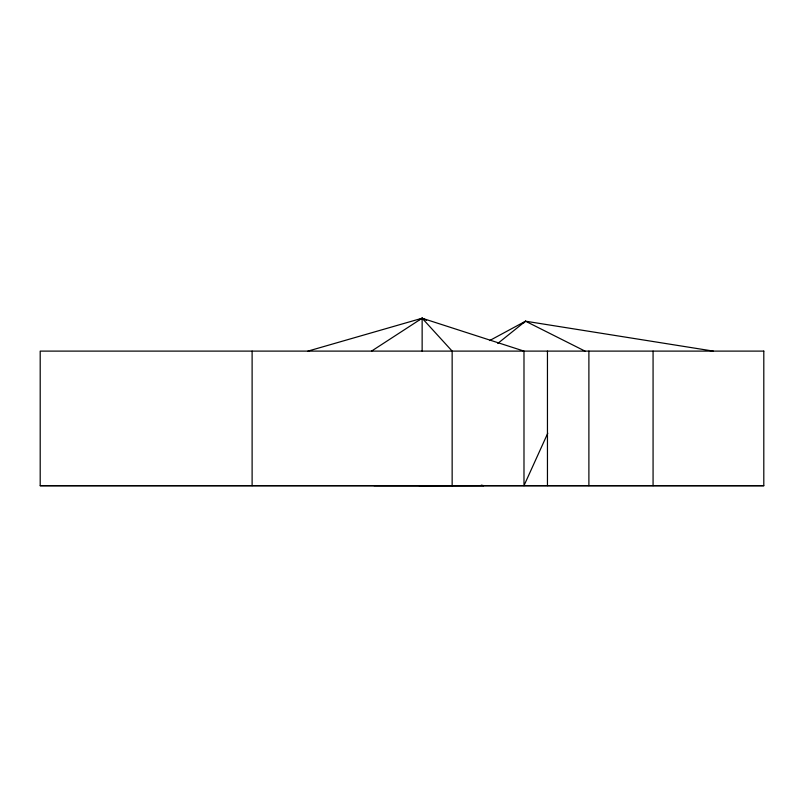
<?xml version="1.0" encoding="UTF-8"?>
<svg xmlns="http://www.w3.org/2000/svg" width="804" height="804" viewBox="0 0 804 804"><rect width="100%" height="100%" fill="white"/><g stroke="black" fill="none" stroke-linecap="round" stroke-linejoin="round"><path stroke-width="1.21" d="M547.775 433.195L523.987 485.636L523.987 351.107L422.14 318.223L307.982 351.107M523.776 322.896L525.535 321.198L713.299 351.107M497.787 343.439L525.535 321.198L585 351.107M373.971 485.636L419.487 485.636M371.538 351.107L422.14 318.223L426.622 320.444M489.666 340.554L525.535 321.198M418.753 319.811L422.14 318.223L424.18 319.62M419.276 485.777L483.686 485.636L481.274 485.124M40.2 485.777L763.8 485.777M653.069 351.107L653.069 485.636M588.89 351.107L588.89 485.636M547.454 351.107L547.454 485.636M452.149 485.636L452.149 351.107L422.14 318.223L422.14 351.107M252.114 351.107L252.114 485.636M763.8 351.107L40.2 351.107L40.2 485.636L763.8 485.636L763.8 351.107"/></g></svg>
